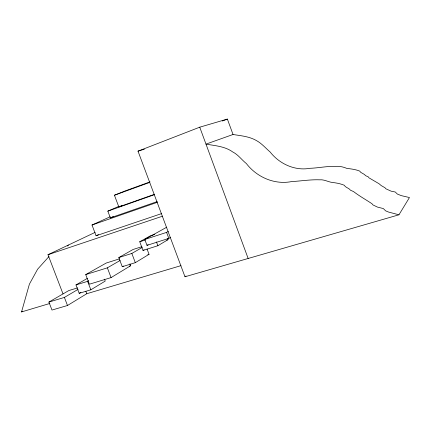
<?xml version="1.0" encoding="UTF-8"?>
<svg xmlns="http://www.w3.org/2000/svg" width="431" height="431" viewBox="0 0 431 431"><rect width="100%" height="100%" fill="white"/><g stroke="black" fill="none" stroke-linecap="round" stroke-linejoin="round"><path stroke-width="0.65" d="M49.813 303.472L21.55 311.925L29.394 284.153L37.61 269.213L48.999 256.493M398.95 214.8L409.45 197.543L401.239 195.62L397.344 194.047L395.275 192.01L391.116 191.165L385.826 188.767L384.958 187.711L381.219 185.589L379.032 183.73L369.033 177.868L368.209 176.807L365.45 175.616L364.599 174.555L360.731 172.346L359.761 171.123C355.591 169.372 351.146 168.952 346.713 168.349C342.952 166.711 339.127 166.097 335 166.361C326.569 166.167 318.283 168.031 309.943 168.3C294.847 171.059 279.433 163.861 270.156 152.024C265.631 148.151 261.838 143.545 256.477 140.592C249.323 136.444 241.096 135.792 233.031 134.499L205.986 144.116C215.177 145.737 224.971 146.33 232.735 151.954C238.241 154.74 241.678 159.836 246.37 163.57C256.838 177.157 274.525 184.991 291.652 181.575C300.87 181.09 310.201 179.474 319.565 179.824C324.322 179.312 328.255 182.097 332.915 182.539C336.778 182.97 340.619 183.73 344.245 185.244C345.603 187.771 348.991 187.943 350.505 190.238L353.539 191.569C359.303 196.019 365.897 199.677 371.975 203.728L372.928 204.903L377.389 207.063L383.326 208.566L385.61 210.834L388.579 212.063L398.95 214.8L184.985 276.772L138.006 151.152L199.742 127.183L227.379 119.075L233.031 134.499M67.489 246.036L68.373 245.056M184.985 276.772L186.047 275.98M77.564 287.897L68.793 290.569L48.908 302.072L51.979 310.056L67.495 305.498L86.776 293.721L180.982 265.641M141.907 246.661L133.034 249.501L118.805 257.576L122.259 266.708L135.318 262.662L149.051 254.328L147.046 248.999M87.358 278.372L75.975 284.918L79.185 293.312L90.839 289.815L105.234 281.071L104.517 279.186M119.511 258.837L106.209 263.039L85.71 274.601L89.373 284.207L111.074 277.596L130.625 265.728L129.92 263.869M79.185 293.312L80.877 292.299M122.259 266.708L123.385 266.035M154.729 234.421L150.306 235.859L139.736 241.753L143.006 250.438L157.886 245.724L168.031 239.658L167.573 238.44M166.775 227.175L144.778 239.464L146.993 245.358L168.833 238.381L170.547 237.357M48.908 302.072L64.397 297.422L78.108 289.352M143.006 250.438L144.105 249.791M75.975 284.918L87.606 281.346L88.764 280.667M146.993 245.358L148.145 244.695M118.805 257.576L131.838 253.444L142.241 247.442M85.71 274.601L107.367 267.834L120.147 260.459M144.778 239.464L166.592 232.39L168.322 231.399M21.55 311.925L22.714 311.263M110.12 216.804L92.002 225.009L96.086 235.768L98.478 234.615M63.012 293.883L47.986 254.721L95.116 232.374M118.579 206.454L107.825 211.147L110.368 217.881L113.337 216.529M150.042 181.871L125.044 190.955L114.425 195.232L118.832 206.912L122.533 205.296M222.385 121.009L227.379 119.075M114.425 195.232L149.589 182.464M118.832 206.912L154.702 194.23M107.825 211.147L154.594 194.618M110.368 217.881L157.202 201.589M92.002 225.009L157.283 202.333M96.086 235.768L161.506 213.631M47.986 254.721L162.622 216.157M139.736 241.753L145.306 239.948M166.765 240.062L168.031 239.658M147.785 254.726L149.051 254.328M138.006 151.152L144.39 149.18M129.354 266.116L130.625 265.728M64.397 297.422L67.495 305.498M87.606 281.346L90.839 289.815M85.871 291.345L86.776 293.721M107.367 267.834L111.074 277.596M131.838 253.444L135.318 262.662M156.475 241.958L157.886 245.724M166.592 232.39L168.833 238.381M199.742 127.183L248.148 258.476"/></g></svg>
